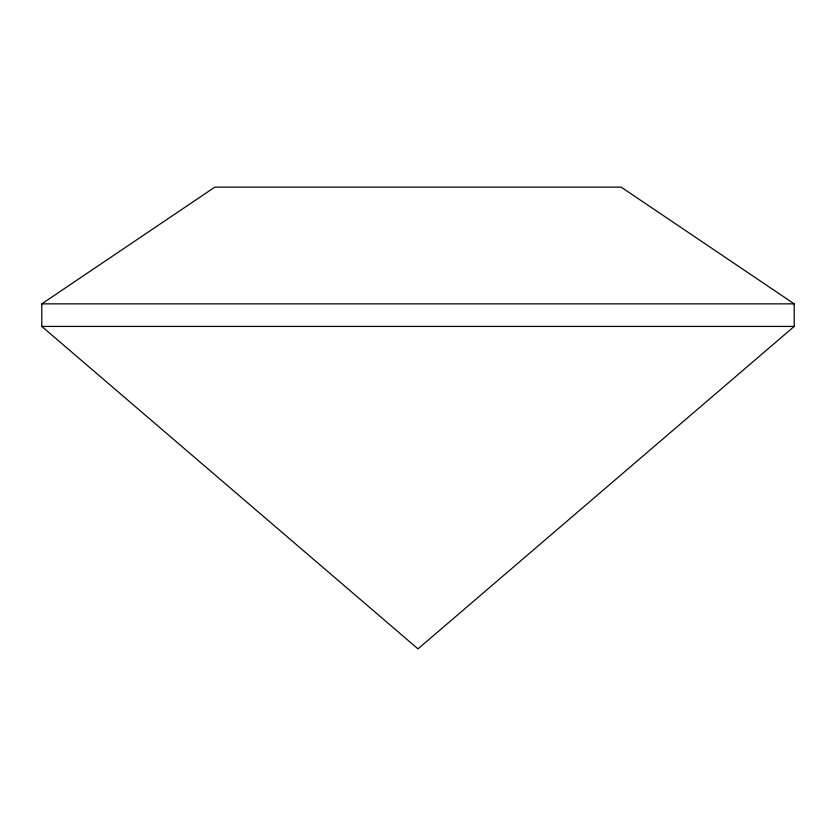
<?xml version="1.0" encoding="UTF-8"?>
<svg xmlns="http://www.w3.org/2000/svg" width="836" height="836" viewBox="0 0 836 836"><rect width="100%" height="100%" fill="white"/><g stroke="black" fill="none" stroke-linecap="round" stroke-linejoin="round"><path stroke-width="1.25" d="M794.2 326.427L418 648.872L41.8 326.427L41.8 303.855L214.852 187.128L621.148 187.128L794.2 303.855L794.2 326.427L41.8 326.427M41.8 303.855L794.2 303.855"/></g></svg>
